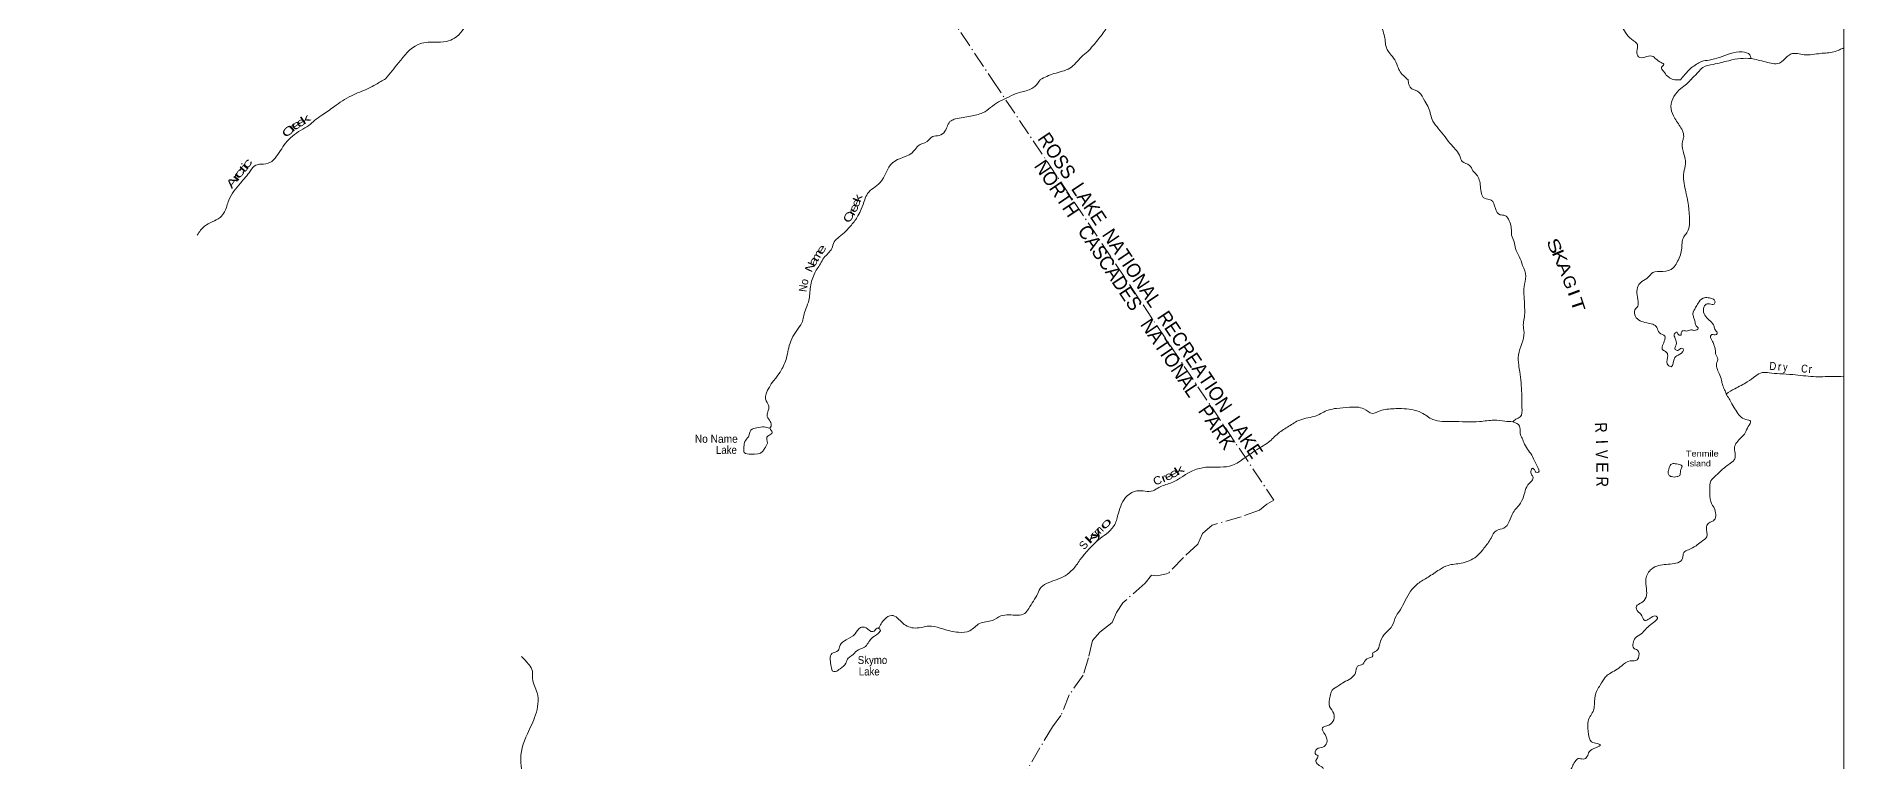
# Model space of a CAD drawing. Header units: feet. Extents: x -244583 to 4, y 367440 to 553773.
# Drawn here: x -45185 to 2, y 488504 to 506627 of the extents above; entities that cross this region are included whole.
import ezdxf
from ezdxf.enums import TextEntityAlignment as Align

# ---------------------------------------------------------------- set-up
doc = ezdxf.new("R2010")
doc.units = ezdxf.units.FT
doc.header["$LTSCALE"] = 80
doc.linetypes.add('DOT_DASHED', pattern=[7.7, 5, -1.2, 0.3, -1.2])
for name, color, linetype, lineweight in [('39', 7, 'Continuous', 13), ('4', 7, 'Continuous', 13), ('42', 7, 'Continuous', 13), ('44', 7, 'DOT_DASHED', 13)]:
    doc.layers.add(name, color=color, linetype=linetype, lineweight=lineweight)
doc.layers.add('41', color=7, linetype='Continuous')

msp = doc.modelspace()

# ---------------------------------------------------------------- linework, layer by layer
at = {"layer": '39'}
for points in [[(-11391.91, 522067.37), (-11489.82, 521684.73), (-11562.05, 521486.27), (-11527.06, 521328.57), (-11540.59, 521142.4), (-11758.09, 520783.72), (-11816.19, 520599.46), (-11885.98, 520283.66), (-11880.98, 520010.56), (-11884.07, 519737.43), (-12049.86, 519652.01), (-12237.07, 519317.68), (-12242.46, 519121.43), (-12442.45, 518969.15), (-12716.68, 518616.38), (-12748.19, 518359.36), (-12780.01, 518189.34), (-12813.89, 518031.44), (-13040.31, 517907.42), (-13379.86, 517698.11), (-13435.42, 517368.2), (-13488.91, 517024.12), (-13425.4, 516815.91), (-13329.88, 516725.13), (-13084.85, 516739.96), (-12701.38, 516550.82), (-12149.24, 516206.37), (-11991.82, 515788.01), (-11939.54, 515314.74), (-11865.64, 515033.73), (-11780.1, 514900.44), (-11561.99, 514502.47), (-11396.4, 514063.91), (-11264.51, 513416.87), (-11111.77, 513180.57), (-10981.52, 513002.89), (-10768.08, 512782.95), (-10613.52, 512605.34), (-10313.51, 512535.34), (-10130.29, 512268.79), (-9914.85, 512058.97), (-9784.53, 511859.03), (-9544.05, 511436.85), (-9256.91, 510994.57), (-9287.02, 510915.59), (-9377.62, 510759.56), (-9381.02, 510573.42), (-9248.69, 510379.56), (-9058.89, 509969.39), (-8936.64, 509763.36), (-8796.15, 509551.31), (-8761.43, 509470.48), (-8655.56, 509314.99), (-8514.47, 508933), (-8353.55, 508672.46), (-8061.69, 508616.6), (-7864.77, 508489.68), (-7739.16, 508479.9), (-7368.11, 508367.62), (-7153.13, 508289.3), (-6879.19, 508144.38), (-6528.33, 508015.85), (-6124.41, 507772.15), (-6065.12, 507614.5), (-5835.27, 507333.91), (-5560.35, 506909.81), (-5305.91, 506550.38), (-5157.58, 506415.23), (-5173.2, 506247.27), (-5130.18, 506109.82), (-4972.17, 506102.15), (-4794.03, 506130.96), (-4696.55, 506058.39), (-4560.52, 505965.7), (-4495.54, 505917.32), (-4552.02, 505850.4), (-4509.15, 505755.43), (-4409.46, 505628.25), (-4285.65, 505555.75)], [(-36448.62, 505563.67), (-36125.19, 505958.56), (-35637.88, 506417.56), (-35226.59, 506479.48), (-34926.66, 506494.52), (-34726.21, 506576.09), (-34390.8, 506994.16), (-34061.89, 507572.17), (-33695.93, 507929.59), (-33482.3, 508412.1), (-33185.99, 509062.91), (-32947.82, 509458.43), (-32386.57, 510336.78), (-31921.89, 510927.33), (-31499.18, 511286.93), (-31054.09, 511608.13), (-30937.06, 511817.02), (-30927.87, 512191.63), (-30788.66, 512447.16), (-30600.65, 512640.05), (-30493.51, 512753.75), (-30372.55, 512914.75)], [(-20087.52, 505542.25), (-19742.53, 505691.86), (-19343.98, 505828.49), (-19059.35, 506104.41), (-18899.84, 506246.46), (-18647.65, 506532.4), (-18437.99, 506816.21), (-18242.74, 507164.72), (-17948.43, 507570.14), (-17797.76, 507926.61), (-17703.57, 508214.15), (-17392.71, 508518.46), (-17218.32, 509042.92), (-17152.49, 509332.41), (-17032.14, 509670.59), (-16991.58, 510235.15), (-16828.95, 510646.29), (-16360.29, 511003.63), (-15744.54, 511583.91), (-15630.07, 511865.43), (-15548.82, 512379.53), (-15478.56, 512559.77), (-15257.96, 512610.95), (-15009.09, 512686.48)], [(-15009.21, 512688.56), (-14854.81, 512587.77), (-14793.33, 512383.6), (-14768.19, 512144.94), (-14597.24, 511910.72), (-14381.81, 511702.92), (-14056.47, 511341.67), (-14007.36, 511198.16), (-14014.71, 510981.67), (-13943.99, 510449.78), (-13839.25, 510037.35), (-13715.22, 509900.11), (-13475.41, 509672.15), (-13198.86, 509359.32), (-13050.41, 509189.78), (-12885.97, 509083), (-12575.63, 508956.38), (-12364.5, 508817.36), (-12231.84, 508530.44), (-12233.33, 508376.68), (-12165.85, 508194.78), (-12067.85, 507970.48), (-11947.3, 507669.36), (-11625.28, 507099.71), (-11502.36, 506699.47), (-11467.37, 506539.74), (-11442.46, 506367.84), (-11257.14, 506081.06), (-11151.11, 505877.01), (-11106.16, 505765.87), (-11006.49, 505644.75), (-10891.88, 505534.92)], [(-4085.07, 505540.11), (-3970.06, 505665.85), (-3816.71, 505834.19), (-3681.32, 505925.6), (-3553.96, 505994.73), (-3363.69, 506029.64), (-3106.69, 506097.1), (-2538, 506232.17), (-2349.37, 506157.82), (-2316.65, 506068.89)], [(-2316.65, 506068.89), (-1953.8, 505984.91), (-1609.36, 505953.47), (-1413.47, 506119.9), (-1314.44, 506182.88), (-992.32, 506163.52), (-581.26, 506194.99), (-247.2, 506234.33), (-107.62, 506287.31), (1.49, 506332.26)], [(-3831.68, 505531.16), (-3648.2, 505721.35), (-3521.03, 505845.11), (-3266.09, 505922.68), (-2873.47, 506014.78), (-2575.92, 506070.21), (-2314.36, 506068.36)], [(-41159.29, 501657.76), (-40972.45, 501883.73), (-40589.04, 502100.93), (-40474.52, 502239.36), (-40369.15, 502529.56), (-40078.36, 502958.67), (-39831.25, 503257.93), (-39692.49, 503406.65), (-39569.07, 503429.76), (-39328.33, 503477.96), (-39209.53, 503582.01), (-38948.75, 503956.27), (-38574.14, 504274.62), (-38366.34, 504399.52), (-38227.4, 504521.92), (-38041.92, 504652.75), (-37739.5, 504863.31), (-37305.85, 505139.55), (-36885.71, 505318.54), (-36691.95, 505423.1), (-36448.62, 505563.67)], [(-20087.52, 505542.25), (-20111.82, 505502.06), (-20268.12, 505340.07), (-20540.74, 505235.56), (-20686.32, 505195.36), (-20918.33, 505087.26), (-21128.09, 504985.49), (-21526.51, 504713.26), (-21825.76, 504630.74), (-22206.3, 504559.46), (-22315.32, 504515.62), (-22468.4, 504254.32), (-22609.08, 504143.21), (-22771.13, 504123.1), (-22915.67, 503995.72), (-23135.53, 503889.78), (-23241.5, 503760.82), (-23781.64, 503464.65), (-24092.15, 502966.33), (-24403.34, 502695.09), (-24472.52, 502542.22), (-24561, 502308.02), (-24642.13, 502136.76), (-24805.76, 501909.8), (-25108.53, 501612.31), (-25236.89, 501489.17), (-25295.8, 501326.28), (-25491.81, 501092.87), (-25581.32, 500943.82), (-25738.4, 500678.41), (-25833.55, 500322.47), (-25882.28, 499987.34), (-25964.8, 499763.34), (-26044.47, 499470.44), (-26172, 499278.37), (-26373.7, 498842.12), (-26417.93, 498638.84), (-26541.86, 498315.01), (-26936.12, 497696.09), (-26952.82, 497566.12), (-26871.55, 497386.59), (-26894.17, 497242.36), (-26909.04, 497128.64), (-26832.46, 497001.77), (-26814.89, 496890.45), (-26848.72, 496835.32)], [(-10891.88, 505534.92), (-10870.23, 505421.62), (-10839.03, 505357.09), (-10618.36, 505225.79), (-10471.67, 505004.43), (-10378.38, 504837.2), (-10272.98, 504505.86), (-10126.65, 504314.91), (-9803.29, 503909.03), (-9588.79, 503615.44), (-9540.75, 503500.42), (-9352.9, 503399.16), (-9268.13, 503266.3), (-9177.67, 503165.96), (-9080.82, 502871.02), (-8981.99, 502580.17), (-8815.03, 502529.36), (-8707.1, 502325.8), (-8591.59, 502166.94), (-8469.64, 502148.06), (-8379.28, 502055.83), (-8306.5, 501738.31), (-8303.52, 501659.26), (-8238.58, 501487.65), (-8206.19, 501323.78), (-8112.45, 501120.06), (-8026.67, 500902.05), (-7948.34, 500629.21), (-7991.81, 500363.08), (-7993.71, 500182.59), (-7980.6, 499935.36), (-7988.43, 499572.31), (-8010.92, 499417.94), (-7992.41, 499227.55), (-8129.75, 498668.35), (-8124.66, 498412.92), (-8098.33, 498246.95), (-8051.23, 497702.04), (-8045.07, 497357.4), (-8086.86, 497119.67), (-8193.68, 497061.67), (-8272.04, 496997.91)], [(-3828.96, 505533.95), (-3932.23, 505428.28), (-4070.93, 505321.24), (-4319.16, 504874.33), (-4257.47, 504635.76), (-4090.02, 504374.08), (-4005.46, 504089.15), (-4030.78, 504001.66), (-4015.7, 503758.51), (-3957.12, 503440.83), (-3997.14, 503225.44), (-3957.39, 502785.88), (-3854.71, 502004.36), (-3920.25, 501717.7), (-4000.15, 501613.37), (-4055.09, 501288.31), (-4172.95, 500966.57), (-4262.75, 500841.85), (-4525.37, 500749.62), (-4774.57, 500722.42), (-4886.83, 500609.61), (-5045.76, 500498.29), (-5139.83, 500391.77), (-5143.28, 500002.41), (-5150.01, 499886.75), (-5219.84, 499788.62), (-5207.73, 499624.51), (-4925.92, 499469.59), (-4670.94, 499352.88), (-4606.43, 499217.76), (-4473.54, 499132.1), (-4474.5, 499042.87), (-4524.23, 498790.86), (-4436.33, 498735.09), (-4398.82, 498652.39), (-4414.57, 498443.35), (-4314.31, 498371.51), (-4223.7, 498597.62), (-4098.93, 498682.19), (-4017.37, 498816.96), (-4052.1, 498836.84), (-4148.76, 498776.92), (-4211.98, 498804.58), (-4191.02, 498918.38), (-4213.2, 499076.28), (-4228.83, 499195.74), (-4176.53, 499232.84), (-4131.18, 499172.53), (-4064.14, 499165.19), (-4060.67, 499213.89), (-4012.67, 499271.22), (-3933.44, 499261.99), (-3820.21, 499293.71), (-3738.88, 499278.42), (-3638.02, 499326.21), (-3687.53, 499394.59), (-3721.42, 499513.83), (-3753.03, 499612.83), (-3770.23, 499693.74), (-3703.09, 499846.59), (-3639.51, 499958.84), (-3515.21, 500081.93), (-3387.57, 500095.56), (-3277.64, 500064.38), (-3220.19, 500010.29), (-3239.55, 499933.02), (-3353.27, 499941.85), (-3458.5, 499920.37), (-3509.46, 499771.76), (-3450.92, 499626.43), (-3243.14, 499385.49), (-3209.45, 499282.47), (-3163.83, 499199.86), (-3218.23, 499168.82), (-3297.38, 499171.96), (-3329.35, 499131.04), (-3277.11, 499003.89), (-3241.34, 498896.84), (-3211.83, 498803.9), (-3202.38, 498692.48), (-3148.09, 498563.33), (-3171.43, 498479.93), (-3117.4, 498202.75), (-3052.43, 498029.12), (-3035.03, 497931.99), (-2978.57, 497790.69), (-2939.87, 497690.33)], [(-4285.65, 505555.75), (-4224.98, 505537.95), (-4155.49, 505537.95), (-4084.69, 505540.53)], [(-2940.84, 497689.74), (-2723.33, 497822.01), (-2410.89, 497989.85), (-2199.69, 498140.29), (-2038.38, 498223.25), (-1861.82, 498217.17), (-1595.78, 498193.86), (-1275.03, 498175.24), (-757.11, 498124.41), (-288.5, 498125.74), (2.2, 498121.27)], [(-2940.84, 497689.74), (-2793.91, 497448.1), (-2589.36, 497138.18), (-2450.43, 497056.64), (-2328.15, 497009.38), (-2387.42, 496876.9), (-2462.61, 496717.88), (-2676.85, 496482.23), (-2728.16, 496362), (-2722.68, 496074.13), (-2832.91, 495961.34), (-3056, 495786.43), (-3194.35, 495651.01), (-3320.61, 495521.81), (-3346.17, 495284.28), (-3326.59, 495004.68), (-3224.8, 494805.1), (-3259.96, 494522.85), (-3366.91, 494474.98), (-3428.57, 494372.89), (-3421.5, 494121.53), (-3562.06, 494000.28), (-3692.69, 493897.4), (-3882.24, 493801.95), (-3997.06, 493733.71), (-4029.75, 493583.29), (-4065.55, 493524.07), (-4243.25, 493455.12), (-4626.06, 493404.09), (-4807.62, 493318.86), (-4946.7, 493073.94), (-4933.61, 492828.74), (-4941.18, 492613.71), (-5063.24, 492472.4), (-5179.92, 492389.95), (-5141.7, 492248.45), (-5070.03, 492192.5), (-4974.83, 492035.43), (-4863.71, 492073.2), (-4692.09, 492142.09), (-4669.59, 492126.13), (-4823.49, 491933.75), (-5062.15, 491703.91), (-5210.89, 491588.65), (-5268.31, 491470.38), (-5248.52, 491342.87), (-5154.58, 491291.22), (-5134.07, 491102.88), (-5163.86, 491049.82), (-5340.04, 491023.46), (-5551.62, 490903.43), (-5702.44, 490792.2), (-5859.63, 490705.23), (-5956.02, 490623.01), (-6085.47, 490420.79), (-6165.07, 490292.13), (-6230.37, 489985.19), (-6254.48, 489796.34), (-6389.13, 489521.05), (-6386.07, 489265.59), (-6301.73, 488998.9), (-6161.31, 488961.99), (-6087.88, 488928.36), (-6184.44, 488860.34), (-6363.73, 488754.87), (-6418.99, 488626.49), (-6511.67, 488572.7), (-6641.63, 488583.37), (-6715.83, 488511.55), (-6840.66, 488262.74), (-6966.09, 488064.61), (-7132.97, 487939), (-7245.94, 487716.69), (-7318.71, 487525.25), (-7440.26, 487341.36), (-7601.54, 487088.07), (-7616.87, 487012.87), (-7544.91, 486932.58), (-7456.57, 486840.32)], [(-24127.4, 491832.59), (-23981.81, 492060.52), (-23796.39, 492162.01), (-23522.18, 491964.42), (-23214.41, 491844.26), (-22807.24, 491893.54), (-22516.28, 491821.86), (-22125.78, 491739.15), (-21846.28, 491776.83), (-21602.98, 491958.06), (-21279.33, 492036.81), (-21071.69, 492146.66), (-20649.96, 492165.69), (-20469.94, 492210.34), (-20374.01, 492331.08), (-20147.29, 492710.84), (-20061.89, 492863.9), (-19872.6, 492981.65), (-19462.8, 493150.6), (-19273.96, 493304.85), (-19092.21, 493544.18), (-18587.39, 494079.2), (-18222.38, 494430.13), (-18132.42, 494710.99), (-17910.44, 495147.47), (-17670.52, 495271.89), (-17266.82, 495272.47), (-17123.77, 495355.22), (-16830.92, 495464.02), (-16220.22, 495797.5), (-15906.55, 495861.93), (-15280.26, 495909.67), (-14984.15, 496085.43), (-14555.47, 496372.2), (-14380.34, 496485.74), (-14133.49, 496709.59), (-13871.86, 496884.95), (-13597.82, 497040.18), (-13187.3, 497148.3), (-12884.69, 497289.66), (-12680.28, 497330.54), (-12356.03, 497358.59), (-11994.41, 497316.11), (-11782.13, 497207.02), (-11588.13, 497270.08), (-11418.18, 497308.53), (-11057.27, 497324.84), (-10554.97, 497223.14), (-10270.93, 497052.02), (-9795.66, 497004.75), (-9103.83, 497000.53), (-8739.08, 497035.13), (-8473.04, 497011.83), (-8272.04, 496997.91)], [(-26848.72, 496835.32), (-26985.01, 496866.19), (-27169.35, 496843.8), (-27318.82, 496789.36), (-27381.77, 496624.4), (-27467.58, 496505.8), (-27492.35, 496371.69), (-27484.51, 496225.78), (-27309.58, 496187.24), (-27028.37, 496251.3), (-26976.55, 496328.95), (-26907.11, 496459.52), (-26918.22, 496540.5), (-26919.1, 496613.49), (-26842.65, 496667.08), (-26784.75, 496744.8), (-26809.48, 496776.96), (-26848.72, 496835.32)], [(-8272.04, 496997.91), (-8104.4, 496890.34), (-8087.99, 496706.01), (-8041.93, 496586.9), (-7979.28, 496437.57), (-7778.79, 496127.6), (-7664.31, 495885.59), (-7632.11, 495737.94), (-7694.97, 495735.19), (-7734.31, 495801.65), (-7787.44, 495833.49), (-7815.3, 495788.56), (-7803.82, 495677.16), (-7766.58, 495616.76), (-7894.07, 495420.64), (-7974.93, 495227.08), (-8079.32, 494966.33), (-8263.14, 494731.03), (-8495.83, 494341.07), (-8687.77, 494276), (-8817.43, 494092.02), (-8992.9, 493836.54), (-9183.17, 493631.59), (-9562.56, 493465.01), (-9888.5, 493408.55), (-10108.36, 493302.61), (-10390.15, 493116.88), (-10645.84, 492953.76), (-10963.35, 492532.4), (-11078.35, 492310.06), (-11189.98, 492144.54), (-11296.45, 491887.82), (-11486.77, 491686.92), (-11599.55, 491448.38), (-11678.6, 491273.09), (-11779.19, 491203), (-11770.44, 491150.38), (-11923.73, 491075.62), (-12021.57, 490944.72), (-12152.76, 490888.47), (-12205.6, 490727.67), (-12494.9, 490491.16), (-12625.75, 490406.52), (-12786.64, 490289.1), (-12841.66, 490140.44), (-12850.82, 489888.9), (-12747.22, 489707.6), (-12769.2, 489510.65), (-12922.07, 489401.43), (-13027.02, 489355.62), (-12966.1, 489181.93), (-12919.07, 488981.73), (-13025.24, 488868.99), (-13170.75, 488822.71), (-13197.53, 488686.54), (-13142.35, 488652.7), (-13153.96, 488605.93), (-13197.51, 488516.21), (-13141.8, 488437.77), (-13025.16, 488353.95), (-12972.31, 488176.12), (-12834.45, 487674.83), (-12846.7, 487512.47), (-12875.96, 487414.8), (-12918.65, 487252.09), (-12964.24, 486994.05), (-13025.76, 486879.79), (-13048.89, 486778.14), (-13062.52, 486561.02), (-13144.64, 486472.89), (-13170.83, 486288.06), (-13195.72, 486164.09), (-13157.87, 486053), (-13170.68, 485937.27), (-13179.72, 485675.59), (-13209.75, 485472.48), (-13219.21, 485415.59), (-13312.94, 485280.69), (-13275.4, 485025.63), (-13303.35, 484818.48), (-13439.99, 484709.44), (-13432.57, 484598), (-13347.8, 484465.15), (-13293.94, 484202.16), (-13280.38, 484086.74), (-13262.61, 483788.87), (-13387.66, 483558.3), (-13458.98, 483415.54), (-13459.79, 483143.82), (-13526.57, 482960.56), (-13580.02, 482850.45)], [(-4378.66, 495783.41), (-4339.5, 495901.46), (-4293.36, 495944.57), (-4179.74, 495943.85), (-4043.18, 495890.67), (-4080.29, 495770.61), (-4101.19, 495652.76), (-4167.81, 495625.64), (-4309.83, 495626.03), (-4375.27, 495669.89), (-4390.25, 495734.61), (-4378.66, 495783.41)], [(-25290.18, 490777.79), (-25335.25, 491069.66), (-25294.3, 491208.01), (-25138.97, 491280.76), (-25087.83, 491415.18), (-24935.3, 491552.79), (-24715.9, 491697.25), (-24575.78, 491854.99), (-24476.51, 491866.27), (-24310.93, 491760.7), (-24239.96, 491763.54), (-24161.75, 491839.47), (-24084.21, 491801.83), (-24135.85, 491709.99), (-24302.73, 491584.38), (-24482.66, 491363.32), (-24668.28, 491278.06), (-24792.58, 491154.97), (-24885.19, 491095.1), (-24944.53, 490968.7), (-25088.93, 490829.16), (-25201.67, 490756.89), (-25290.18, 490777.79)], [(-33050.39, 491138.09), (-32864.57, 490924.78), (-32780.45, 490771.5), (-32775.1, 490583.28), (-32661.22, 490225.75), (-32701.99, 489674.86), (-32905.38, 489203.83), (-33070.62, 488488.12), (-33040.04, 488166.47), (-33126.96, 487844.01), (-33313.98, 487055.28), (-33367.12, 486241.14), (-33333, 485698.86), (-33373.63, 485421.25), (-33391.92, 485135.7), (-33326.42, 484743.43), (-33193.47, 483677.52), (-33254.95, 483191.27), (-33385.37, 483008.19), (-33623.09, 482816.28), (-33799.12, 482491.19), (-34014.39, 481979.6), (-34259.61, 481405.04), (-34553.09, 480779.55), (-34640.48, 480525.92), (-34627.85, 480457.18), (-34505.64, 480360.84), (-34421.62, 480221.74), (-34431.38, 479873.49), (-34403.64, 479669.23), (-34474.68, 479395.46), (-34452.77, 479154.71), (-34451.8, 479015.04), (-34481.88, 478970.3)]]:
    msp.add_spline(points, degree=3, dxfattribs=at)
at = {"layer": '4'}
msp.add_lwpolyline([(-242556.67, 552939.06), (-212238.1, 552626.27), (-181919.12, 552355.18), (-151599.78, 552125.8), (-121280.17, 551938.12), (-90960.33, 551792.15), (-60640.31, 551687.89), (-30320.19, 551625.32), (0, 551604.47), (0, 367439.54), (-30573.52, 367460.57), (-61146.96, 367523.64), (-91720.3, 367628.79), (-122293.46, 367775.97), (-152866.39, 367965.22), (-183439.04, 368196.52), (-214011.33, 368469.88), (-244583.22, 368785.28)], close=True, dxfattribs=at)
msp.add_lwpolyline([(-242556.67, 552939.06), (-212238.1, 552626.27), (-181919.12, 552355.18), (-151599.78, 552125.8), (-121280.17, 551938.12), (-90960.33, 551792.15), (-60640.31, 551687.89), (-30320.19, 551625.32), (0, 551604.47), (0, 367439.54), (-30573.52, 367460.57), (-61146.96, 367523.64), (-91720.3, 367628.79), (-122293.46, 367775.97), (-152866.39, 367965.22), (-183439.04, 368196.52), (-214011.33, 368469.88), (-244583.22, 368785.28)], close=True, dxfattribs=at)
at = {"layer": '44'}
for points in [[(-30331.71, 543248.51), (-25819.8, 526629.57), (-29251.01, 517475.74), (-21287.68, 505544.19)], [(-21287.68, 505544.19), (-14243.47, 495035.5), (-14423.06, 494938.97), (-14606.33, 494791.76), (-15058.85, 494622.35), (-15786.57, 494414.5), (-16026.15, 494210.14), (-16149.77, 493935.7), (-16507.94, 493602.84), (-16883.91, 493211.09), (-17175.13, 493146.18), (-17300.86, 493165.54), (-17459.43, 492963.8), (-18019.06, 492477.51), (-18177.3, 492229.16), (-18286.97, 491987.24), (-18595.12, 491739.85), (-18782.03, 491535.87), (-18882.2, 491097.46), (-19010.76, 490664.93), (-19359.72, 490178.13), (-19566.67, 489659.93), (-19781.41, 489380.78), (-20539.88, 488092.67)]]:
    msp.add_lwpolyline(points, dxfattribs=at)

# ---------------------------------------------------------------- texts
at = {"layer": '41'}
for s, height, rotation, width, p in [('C', 200, 40.971, 1.65, (-38822.18, 504178.95)), ('r', 200, 40.971, 2.1, (-38712.38, 504278.08)), ('e', 200, 34.887, 1.65, (-38627.82, 504330.83)), ('e', 200, 30.451, 1.5, (-38524.27, 504394.07)), ('k', 200, 33.771, 1.8, (-38399.66, 504473.48)), ('t', 200, 50.038, 1.8, (-39943.03, 503249.09)), ('i', 200, 50.038, 1.7, (-39888.92, 503313.67)), ('c', 200, 54.542, 1.85, (-39834.65, 503391.07)), ('A', 200, 55.201, 1.6, (-40210.41, 502919.27)), ('r', 200, 52.883, 1.9, (-40104.3, 503053.48)), ('c', 200, 50.867, 2, (-40033.49, 503147.41)), ('k', 200, 69.455, 1.4, (-24554.3, 502549.07)), ('e', 200, 66.384, 1.3, (-24601.29, 502425.12)), ('C', 200, 56.791, 1.4, (-24796.72, 502051.92)), ('r', 200, 58.209, 1.7, (-24710.1, 502181.81)), ('e', 200, 62.926, 1.4, (-24657.78, 502291.1)), ('m', 200, 59.088, 1.3, (-25580.14, 501101.52)), ('e', 200, 55.442, 1.65, (-25481.53, 501247.94)), ('S', 300, 294.03, 1.4, (-7365.92, 501331.79)), ('K', 300, 292.823, 1.35, (-7236.33, 501055.66)), ('N', 200, 64.675, 1.25, (-25750.42, 500820.38)), ('a', 200, 61.086, 1.55, (-25669.78, 500958.07)), ('A', 300, 292.823, 1.25, (-7114.78, 500766.29)), ('N', 200, 82.692, 0.9, (-25914.83, 500317.6)), ('G', 300, 290.528, 1.05, (-6992.53, 500433.3)), ('I', 300, 290.528, 1.45, (-6884.51, 500166.57)), ('T', 300, 288.428, 1.4, (-6789.63, 499873.14)), ('D', 200, 354.795, 0.9, (-1781.67, 498289.22)), ('y', 200, 356.626, 0.85, (-1466.59, 498267.54)), ('C', 200, 353.596, 0.85, (-993.88, 498225.33)), ('R', 300, 272.922, 0.9, (-6217.89, 496844.22)), ('V', 300, 271.245, 0.8, (-6198.6, 496179.82)), ('e', 200, 25.642, 1.35, (-16838.37, 495553.17)), ('e', 200, 30.112, 1.5, (-16697.93, 495627.59)), ('k', 200, 31.834, 1.75, (-16561.72, 495707.27)), ('C', 200, 20.171, 1.1, (-17121.71, 495439.88)), ('r', 200, 22.591, 1.4, (-16956.85, 495498.11)), ('R', 300, 267.877, 0.9, (-6184.66, 495505.38)), ('y', 200, 45.055, 2.2, (-18622.47, 494149.68)), ('o', 200, 44.272, 2, (-18383.06, 494387.03)), ('k', 200, 45.055, 2.3, (-18745.73, 494035.18))]:
    msp.add_text(s, height=height, rotation=rotation, dxfattribs=dict(at, width=width)).set_placement(p, align=Align.CENTER)
for s, height, rotation, p in [('o', 200, 77.585, (-25888.48, 500470.46)), ('r', 200, 355.19, (-1612.04, 498275.51)), ('r', 200, 356.29, (-843.31, 498210.73)), ('I', 300, 272.922, (-6191.94, 496486.47)), ('E', 300, 269.774, (-6181.62, 495856.75)), ('m', 200, 44.272, (-18563.61, 494204.92)), ('S', 200, 49.729, (-18926.97, 493853.53))]:
    msp.add_text(s, height=height, rotation=rotation, dxfattribs=at).set_placement(p, align=Align.CENTER)
for s, width, p in [('No Name', 0.95, (-28719.88, 496471.02)), ('Lake', 0.9, (-28190.67, 496193.29)), ('Skymo', 0.9, (-24646.75, 490946.85)), ('Lake', 0.9, (-24620.74, 490660.45))]:
    msp.add_text(s, height=200, dxfattribs=dict(at, width=width)).set_placement(p)
at = {"layer": '42'}
for s, width, p in [('Tenmile', 1.15, (-3947.09, 496128.36)), ('Island', 1.1, (-3912.4, 495881.01))]:
    msp.add_text(s, height=150, dxfattribs=dict(at, width=width)).set_placement(p)
at = {"layer": '44', "width": 0.95}
for s, p in [('ROSS  LAKE  NATIONAL  RECREATION  LAKE', (-20165.07, 504068.7)), ('NORTH   CASCADES   NATIONAL   PARK', (-20252.87, 503384.6))]:
    msp.add_text(s, height=350, rotation=303.835, dxfattribs=at).set_placement(p)

doc.saveas('drawing.dxf')
